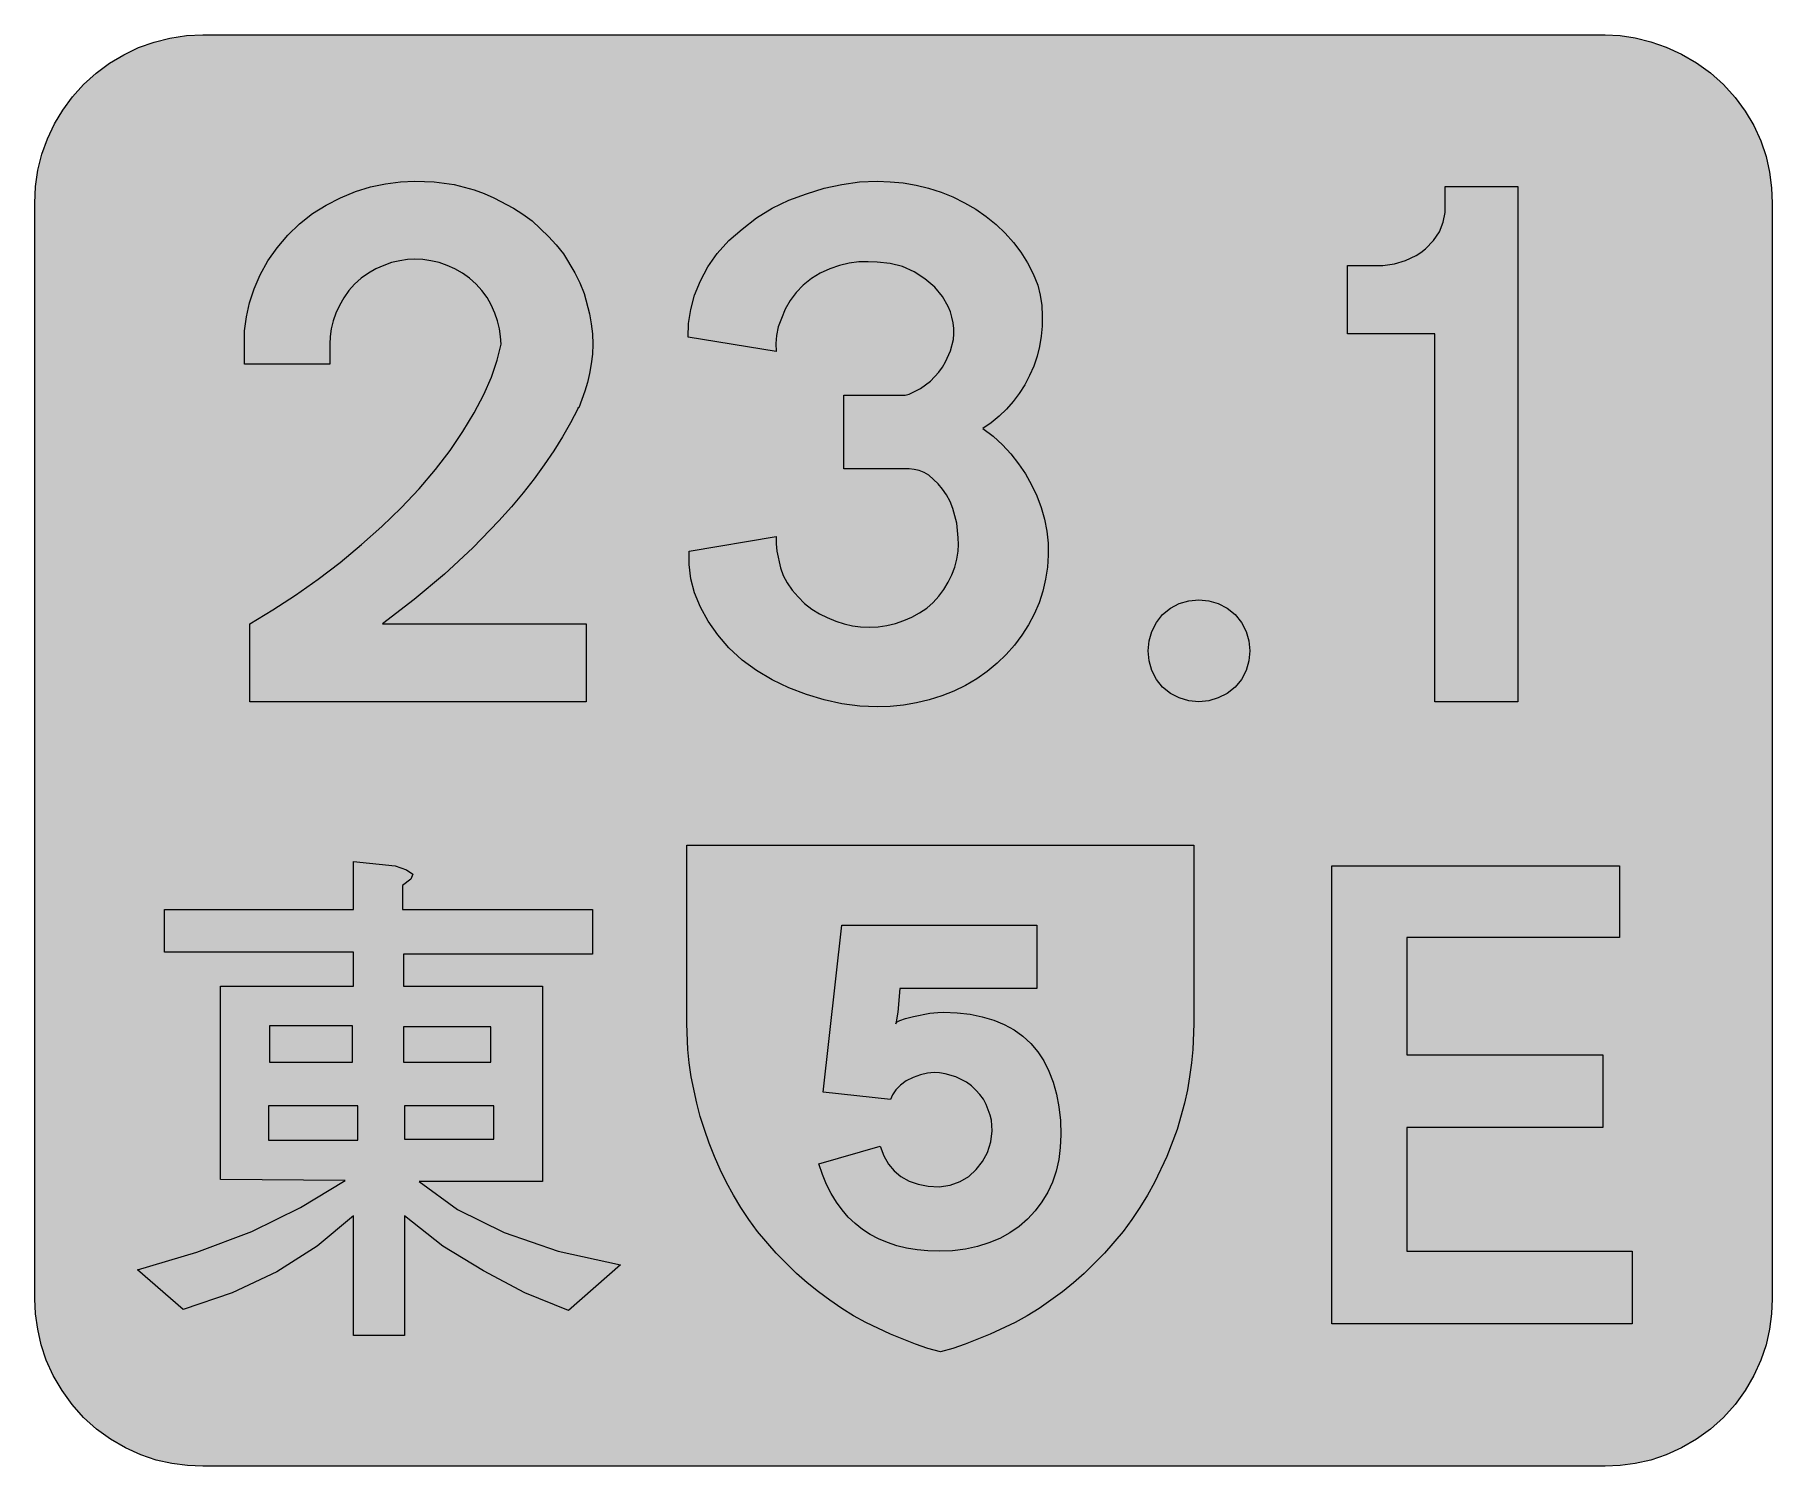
# Model space of a CAD drawing. Header units: metres. Extents: x 135 to 436, y 12 to 260.
import ezdxf

# ---------------------------------------------------------------- set-up
doc = ezdxf.new("R2010")
doc.units = ezdxf.units.M
for name, color, linetype, true_color in [('FILL_BLACK_000000', 7, 'Continuous', 0x000000), ('FILL_BLUE_0000FF', 7, 'Continuous', 0x0000ff), ('FILL_WHITE_FFFFFF', 7, 'Continuous', 0xffffff), ('FILL_YELLOW_FFFF00', 7, 'Continuous', 0xffff00)]:
    doc.layers.add(name, color=color, linetype=linetype, true_color=true_color)

msp = doc.modelspace()

# ---------------------------------------------------------------- hatches: boundary and pattern name
at = {"layer": 'FILL_BLACK_000000', "true_color": 0x000000}
h = msp.add_hatch(color=7, dxfattribs=at)
h.dxf.hatch_style = 1
h.paths.add_polyline_path([(308.34, 94.68), (284.58, 94.68), (284.22, 90.54), (283.86, 88.56), (284.02, 88.83), (284.58, 89.1), (285.55, 89.46), (286.92, 89.82), (289.8, 90.36), (291.17, 90.52), (292.14, 90.54), (294.51, 90.46), (296.76, 90.2), (298.87, 89.78), (300.85, 89.19), (302.68, 88.43), (304.37, 87.5), (305.89, 86.41), (307.26, 85.14), (308.47, 83.71), (309.52, 82.11), (310.41, 80.35), (311.15, 78.43), (311.73, 76.37), (312.15, 74.15), (312.4, 71.8), (312.48, 69.3), (312.39, 67.12), (312.11, 65.02), (311.65, 63.03), (311.02, 61.13), (310.2, 59.35), (309.21, 57.68), (308.05, 56.14), (306.72, 54.72), (305.24, 53.45), (303.62, 52.33), (301.88, 51.37), (300.01, 50.58), (298.03, 49.96), (295.94, 49.51), (293.73, 49.23), (291.42, 49.14), (289.44, 49.2), (287.55, 49.38), (285.74, 49.67), (284.03, 50.08), (282.41, 50.62), (280.87, 51.27), (279.43, 52.03), (278.08, 52.92), (276.82, 53.92), (275.64, 55.05), (274.56, 56.29), (273.57, 57.64), (272.68, 59.12), (271.87, 60.72), (271.16, 62.43), (270.54, 64.26), (281.16, 67.32), (281.8, 65.67), (282.62, 64.24), (283.62, 63.04), (284.76, 62.1), (286.18, 61.29), (287.75, 60.73), (289.49, 60.4), (291.42, 60.3), (293.3, 60.6), (295.01, 61.21), (296.52, 62.11), (297.83, 63.27), (298.91, 64.67), (299.75, 66.27), (300.32, 68.07), (300.6, 70.02), (300.44, 71.82), (300.22, 72.7), (299.88, 73.62), (299.54, 74.56), (299.07, 75.46), (298.46, 76.3), (297.72, 77.04), (296.98, 77.79), (296.14, 78.41), (294.3, 79.38), (292.41, 79.87), (291.46, 80.04), (290.52, 80.1), (289.38, 80), (288.16, 79.72), (286.9, 79.26), (285.66, 78.66), (284.68, 77.93), (283.9, 77.11), (283.33, 76.26), (282.96, 75.42), (271.26, 76.68), (274.5, 105.66), (308.34, 105.66), (308.34, 94.68)])
at = {"layer": 'FILL_BLUE_0000FF', "true_color": 0x0000ff}
h = msp.add_hatch(color=7, dxfattribs=at)
h.dxf.hatch_style = 1
h.paths.add_polyline_path([(406.8, 259.92), (409.4, 259.79), (412.04, 259.38), (414.72, 258.71), (417.42, 257.76), (420.08, 256.55), (422.64, 255.06), (425.06, 253.31), (427.32, 251.28), (429.34, 249.05), (431.1, 246.69), (432.58, 244.19), (433.8, 241.56), (434.72, 238.83), (435.33, 236.09), (435.67, 233.38), (435.78, 230.76), (435.78, 40.86), (435.67, 38.26), (435.33, 35.62), (434.72, 32.94), (433.8, 30.24), (432.58, 27.58), (431.1, 25.02), (429.34, 22.6), (427.32, 20.34), (425.06, 18.32), (422.64, 16.56), (420.08, 15.08), (417.42, 13.86), (414.72, 12.94), (412.04, 12.33), (409.4, 11.99), (406.8, 11.88), (163.8, 11.88), (161.1, 11.99), (158.4, 12.33), (155.7, 12.94), (153, 13.86), (150.34, 15.08), (147.78, 16.56), (145.36, 18.32), (143.1, 20.34), (141.15, 22.6), (139.39, 25.02), (137.86, 27.58), (136.62, 30.24), (135.78, 32.94), (135.16, 35.62), (134.77, 38.26), (134.64, 40.86), (134.64, 230.76), (134.78, 233.64), (135.2, 236.47), (135.89, 239.23), (136.84, 241.9), (138.05, 244.46), (139.5, 246.88), (141.19, 249.17), (143.1, 251.28), (145.27, 253.25), (147.6, 254.98), (150.06, 256.47), (152.64, 257.69), (155.32, 258.66), (158.08, 259.35), (160.92, 259.78), (163.8, 259.92), (406.8, 259.92)])
at = {"layer": 'FILL_WHITE_FFFFFF', "true_color": 0xffffff}
h = msp.add_hatch(color=7, dxfattribs=at)
h.dxf.hatch_style = 1
h.paths.add_polyline_path([(171, 202.86), (171, 208.62), (171.35, 211.05), (171.88, 213.48), (172.65, 215.91), (173.7, 218.34), (175.05, 220.73), (176.65, 223.02), (178.48, 225.17), (180.54, 227.16), (182.77, 228.92), (185.13, 230.42), (187.63, 231.69), (190.26, 232.74), (192.85, 233.55), (195.46, 234.11), (198.03, 234.44), (200.52, 234.54), (203.87, 234.41), (207.36, 234), (210.78, 233.03), (212.52, 232.41), (214.2, 231.66), (217.6, 229.88), (219.24, 228.85), (220.86, 227.7), (223.69, 224.96), (225.01, 223.5), (226.26, 221.94), (228.26, 218.66), (229.12, 216.93), (229.86, 215.1), (230.78, 211.59), (231.1, 209.84), (231.3, 208.08), (231.37, 206.33), (231.3, 204.59), (231.1, 202.89), (230.76, 201.24), (230.43, 199.65), (229.99, 198.14), (228.96, 195.3), (228.78, 195.3), (228.78, 195.12), (227.51, 192.69), (226.11, 190.26), (224.59, 187.83), (222.95, 185.4), (221.18, 182.97), (219.29, 180.54), (217.26, 178.11), (215.1, 175.68), (210.56, 171), (205.63, 166.43), (200.39, 162.04), (194.94, 157.86), (230.22, 157.86), (230.22, 144.36), (171.9, 144.36), (171.9, 157.86), (175.92, 160.25), (179.86, 162.83), (183.75, 165.58), (187.56, 168.48), (191.27, 171.59), (194.8, 174.74), (198.14, 177.95), (201.24, 181.26), (204.07, 184.6), (206.62, 187.9), (208.86, 191.16), (210.78, 194.4), (212.47, 197.57), (213.79, 200.61), (214.78, 203.51), (215.46, 206.28), (215.39, 207.63), (215.19, 208.98), (214.85, 210.33), (214.38, 211.68), (213.77, 213.1), (213.03, 214.4), (212.15, 215.6), (211.14, 216.72), (210, 217.73), (208.75, 218.61), (207.44, 219.35), (206.1, 219.96), (204.72, 220.43), (203.31, 220.77), (201.9, 220.97), (200.52, 221.04), (199.25, 220.97), (197.89, 220.77), (196.5, 220.43), (195.12, 219.96), (193.78, 219.35), (192.46, 218.61), (191.22, 217.73), (190.08, 216.72), (189.07, 215.58), (188.19, 214.34), (187.45, 213.02), (186.84, 211.68), (186.37, 210.33), (186.03, 208.98), (185.83, 207.63), (185.76, 206.28), (185.76, 202.86), (171, 202.86)])
h = msp.add_hatch(color=7, dxfattribs=at)
h.dxf.hatch_style = 1
h.paths.add_polyline_path([(294.73, 171.57), (294.7, 172.76), (294.48, 175.32), (293.78, 177.82), (293.29, 179.04), (292.68, 180.18), (291.97, 181.2), (291.22, 182.09), (289.62, 183.6), (288.78, 184.07), (287.91, 184.41), (287.04, 184.61), (286.2, 184.68), (274.86, 184.68), (274.86, 197.46), (284.58, 197.46), (285.48, 197.46), (286.2, 197.64), (288.15, 198.61), (289.89, 199.89), (291.36, 201.44), (291.98, 202.3), (292.5, 203.22), (293.38, 205.14), (293.85, 207.09), (293.93, 208.07), (293.92, 209.04), (293.8, 210.01), (293.58, 210.96), (293.33, 211.9), (292.98, 212.81), (291.98, 214.56), (290.62, 216.17), (288.9, 217.62), (287.05, 218.83), (285.03, 219.74), (282.88, 220.3), (280.62, 220.5), (279.08, 220.59), (277.45, 220.57), (275.79, 220.37), (274.14, 219.96), (272.42, 219.35), (270.79, 218.59), (269.25, 217.66), (267.84, 216.54), (266.59, 215.26), (265.54, 213.86), (264.7, 212.36), (264.06, 210.78), (263.51, 209.3), (263.2, 207.83), (263.1, 206.4), (263.16, 205.02), (247.86, 207.54), (247.97, 209.89), (248.33, 212.33), (249, 214.8), (250.02, 217.26), (251.3, 219.68), (252.94, 222.03), (254.93, 224.25), (257.22, 226.26), (259.75, 228.18), (262.46, 229.86), (265.35, 231.27), (268.38, 232.38), (271.44, 233.33), (274.5, 234), (277.56, 234.41), (280.62, 234.54), (282.91, 234.46), (285.16, 234.24), (287.39, 233.86), (289.57, 233.33), (291.71, 232.64), (293.78, 231.81), (295.79, 230.82), (297.72, 229.68), (299.55, 228.41), (301.26, 227.02), (302.83, 225.52), (304.27, 223.92), (305.56, 222.22), (306.71, 220.42), (307.69, 218.52), (308.52, 216.54), (308.92, 214.78), (309.17, 213), (309.27, 211.23), (309.24, 209.45), (309.07, 207.69), (308.77, 205.93), (308.35, 204.2), (307.8, 202.5), (307.07, 200.85), (306.22, 199.27), (305.26, 197.77), (304.2, 196.36), (303.04, 195.04), (301.78, 193.82), (300.42, 192.7), (298.98, 191.7), (300.73, 190.35), (302.35, 188.88), (303.83, 187.29), (305.17, 185.6), (306.36, 183.82), (307.41, 181.95), (308.31, 180.02), (309.06, 178.02), (309.64, 175.98), (310.04, 173.91), (310.26, 171.83), (310.3, 169.74), (310.16, 167.65), (309.84, 165.57), (309.36, 163.5), (308.7, 161.46), (307.87, 159.53), (306.89, 157.66), (305.74, 155.86), (304.45, 154.15), (303.01, 152.53), (301.44, 151.01), (299.73, 149.6), (297.9, 148.32), (295.96, 147.18), (293.93, 146.19), (291.83, 145.36), (289.66, 144.68), (287.45, 144.14), (285.19, 143.76), (282.91, 143.54), (280.62, 143.46), (277.63, 143.6), (274.5, 144), (271.44, 144.68), (268.38, 145.62), (265.35, 146.73), (262.46, 148.12), (259.75, 149.75), (257.22, 151.56), (254.96, 153.68), (253.01, 155.95), (251.37, 158.32), (250.02, 160.74), (249, 163.2), (248.35, 165.67), (248.05, 168.11), (248.04, 170.46), (263.16, 172.98), (263.12, 171.73), (263.25, 170.42), (263.88, 167.58), (264.38, 166.24), (265.07, 164.93), (265.93, 163.68), (266.94, 162.54), (268.08, 161.4), (269.32, 160.4), (270.64, 159.58), (271.98, 158.94), (273.46, 158.33), (274.93, 157.86), (276.36, 157.52), (277.74, 157.32), (279.29, 157.26), (280.83, 157.35), (282.35, 157.57), (283.84, 157.93), (285.28, 158.41), (286.68, 159.02), (288, 159.73), (289.26, 160.56), (290.36, 161.55), (291.34, 162.64), (292.22, 163.8), (292.97, 165.04), (293.6, 166.33), (294.09, 167.67), (294.45, 169.05), (294.66, 170.46), (294.73, 171.57)])
h = msp.add_hatch(color=7, dxfattribs=at)
h.dxf.hatch_style = 1
h.paths.add_polyline_path([(377.28, 144.36), (377.28, 208.08), (362.16, 208.08), (362.16, 219.96), (368.28, 219.96), (370.29, 220.23), (372.24, 220.79), (374.05, 221.66), (374.89, 222.21), (375.66, 222.84), (377.08, 224.25), (378.11, 225.79), (378.77, 227.42), (379.08, 229.14), (379.08, 233.64), (391.68, 233.64), (391.68, 144.36), (377.28, 144.36)])
h = msp.add_hatch(color=7, dxfattribs=at)
h.dxf.hatch_style = 1
h.paths.add_polyline_path([(345.07, 151.44), (344.59, 149.76), (343.8, 148.22), (342.72, 146.88), (341.31, 145.8), (339.77, 145.01), (338.14, 144.53), (336.42, 144.36), (334.68, 144.53), (333, 145.01), (331.46, 145.8), (330.12, 146.88), (329.04, 148.22), (328.25, 149.76), (327.77, 151.44), (327.6, 153.18), (327.77, 154.9), (328.25, 156.53), (329.04, 158.07), (330.12, 159.48), (331.46, 160.56), (333, 161.35), (334.68, 161.83), (336.42, 162), (338.14, 161.83), (339.77, 161.35), (341.31, 160.56), (342.72, 159.48), (343.8, 158.07), (344.59, 156.53), (345.07, 154.9), (345.24, 153.18), (345.07, 151.44)])
h = msp.add_hatch(color=7, dxfattribs=at)
h.dxf.hatch_style = 1
h.paths.add_polyline_path([(198.36, 112.5), (198.36, 108.36), (231.3, 108.36), (231.3, 100.62), (198.54, 100.62), (198.54, 95.04), (222.66, 95.04), (222.66, 61.2), (201.24, 61.2), (207.9, 56.34), (216, 52.38), (225.36, 49.14), (236.16, 46.8), (227.16, 38.88), (219.6, 41.94), (212.4, 45.72), (205.38, 50.04), (198.72, 55.26), (198.72, 34.56), (189.9, 34.56), (189.9, 55.26), (183.6, 50.04), (176.58, 45.54), (168.84, 41.94), (160.38, 39.06), (152.46, 45.9), (162.72, 48.96), (172.26, 52.56), (180.72, 56.7), (188.46, 61.38), (166.86, 61.56), (166.86, 95.04), (189.9, 95.04), (189.9, 100.98), (157.14, 100.98), (157.14, 108.36), (189.9, 108.36), (189.9, 116.64), (197.1, 115.92), (199.08, 115.2), (200.16, 114.48), (199.8, 113.58), (198.36, 112.5)])
h.paths.add_polyline_path([(189.72, 81.9), (189.72, 88.2), (175.32, 88.2), (175.32, 81.9), (189.72, 81.9)], flags=16)
h.paths.add_polyline_path([(198.72, 68.58), (214.2, 68.58), (214.2, 74.34), (198.72, 74.34), (198.72, 68.58)], flags=16)
h.paths.add_polyline_path([(198.54, 88.02), (198.54, 81.9), (213.66, 81.9), (213.66, 88.02), (198.54, 88.02)], flags=16)
h.paths.add_polyline_path([(190.62, 74.34), (175.14, 74.34), (175.14, 68.4), (190.62, 68.4), (190.62, 74.34)], flags=16)
h = msp.add_hatch(color=7, dxfattribs=at)
h.dxf.hatch_style = 1
h.paths.add_polyline_path([(359.46, 115.92), (409.32, 115.92), (409.32, 103.5), (372.42, 103.5), (372.42, 83.16), (406.44, 83.16), (406.44, 70.56), (372.42, 70.56), (372.42, 49.14), (411.48, 49.14), (411.48, 36.54), (359.46, 36.54), (359.46, 115.92)])
at = {"layer": 'FILL_YELLOW_FFFF00', "true_color": 0xffff00}
h = msp.add_hatch(color=7, dxfattribs=at)
h.dxf.hatch_style = 1
h.paths.add_polyline_path([(289.44, 32.28), (287.28, 33.01), (282.96, 34.74), (278.66, 36.79), (276.56, 37.95), (274.5, 39.24), (272.44, 40.63), (270.45, 42.11), (268.53, 43.66), (266.67, 45.29), (263.16, 48.78), (259.92, 52.56), (258.42, 54.61), (257.02, 56.71), (255.72, 58.85), (254.52, 61.04), (253.42, 63.27), (252.43, 65.55), (251.53, 67.85), (250.74, 70.2), (249.99, 72.49), (249.37, 74.79), (248.4, 79.38), (248.06, 81.78), (247.84, 84.1), (247.68, 88.56), (247.68, 119.52), (335.52, 119.52), (335.52, 88.56), (335.36, 84.1), (335.14, 81.78), (334.8, 79.38), (334.44, 77.08), (333.92, 74.79), (332.64, 70.2), (330.85, 65.55), (328.7, 61.04), (327.49, 58.85), (326.19, 56.71), (324.78, 54.61), (323.28, 52.56), (320.04, 48.78), (316.53, 45.29), (314.67, 43.66), (312.75, 42.11), (310.76, 40.63), (308.7, 39.24), (306.64, 37.95), (304.54, 36.79), (300.24, 34.74), (295.92, 33.01), (293.76, 32.28), (291.6, 31.68), (289.44, 32.28)])

# ---------------------------------------------------------------- linework, layer by layer
at = {"layer": 'FILL_BLACK_000000', "lineweight": 0, "true_color": 0x000000}
msp.add_lwpolyline([(308.34, 94.68), (284.58, 94.68), (284.22, 90.54), (283.86, 88.56), (284.02, 88.83), (284.58, 89.1), (285.55, 89.46), (286.92, 89.82), (289.8, 90.36), (291.17, 90.52), (292.14, 90.54), (294.51, 90.46), (296.76, 90.2), (298.87, 89.78), (300.85, 89.19), (302.68, 88.43), (304.37, 87.5), (305.89, 86.41), (307.26, 85.14), (308.47, 83.71), (309.52, 82.11), (310.41, 80.35), (311.15, 78.43), (311.73, 76.37), (312.15, 74.15), (312.4, 71.8), (312.48, 69.3), (312.39, 67.12), (312.11, 65.02), (311.65, 63.03), (311.02, 61.13), (310.2, 59.35), (309.21, 57.68), (308.05, 56.14), (306.72, 54.72), (305.24, 53.45), (303.62, 52.33), (301.88, 51.37), (300.01, 50.58), (298.03, 49.96), (295.94, 49.51), (293.73, 49.23), (291.42, 49.14), (289.44, 49.2), (287.55, 49.38), (285.74, 49.67), (284.03, 50.08), (282.41, 50.62), (280.87, 51.27), (279.43, 52.03), (278.08, 52.92), (276.82, 53.92), (275.64, 55.05), (274.56, 56.29), (273.57, 57.64), (272.68, 59.12), (271.87, 60.72), (271.16, 62.43), (270.54, 64.26), (281.16, 67.32), (281.8, 65.67), (282.62, 64.24), (283.62, 63.04), (284.76, 62.1), (286.18, 61.29), (287.75, 60.73), (289.49, 60.4), (291.42, 60.3), (293.3, 60.6), (295.01, 61.21), (296.52, 62.11), (297.83, 63.27), (298.91, 64.67), (299.75, 66.27), (300.32, 68.07), (300.6, 70.02), (300.44, 71.82), (300.22, 72.7), (299.88, 73.62), (299.54, 74.56), (299.07, 75.46), (298.46, 76.3), (297.72, 77.04), (296.98, 77.79), (296.14, 78.41), (294.3, 79.38), (292.41, 79.87), (291.46, 80.04), (290.52, 80.1), (289.38, 80), (288.16, 79.72), (286.9, 79.26), (285.66, 78.66), (284.68, 77.93), (283.9, 77.11), (283.33, 76.26), (282.96, 75.42), (271.26, 76.68), (274.5, 105.66), (308.34, 105.66)], close=True, dxfattribs=at)
at = {"layer": 'FILL_BLUE_0000FF', "lineweight": 0, "true_color": 0x0000ff}
msp.add_lwpolyline([(406.8, 259.92), (409.4, 259.79), (412.04, 259.38), (414.72, 258.71), (417.42, 257.76), (420.08, 256.55), (422.64, 255.06), (425.06, 253.31), (427.32, 251.28), (429.34, 249.05), (431.1, 246.69), (432.58, 244.19), (433.8, 241.56), (434.72, 238.83), (435.33, 236.09), (435.67, 233.38), (435.78, 230.76), (435.78, 40.86), (435.67, 38.26), (435.33, 35.62), (434.72, 32.94), (433.8, 30.24), (432.58, 27.58), (431.1, 25.02), (429.34, 22.6), (427.32, 20.34), (425.06, 18.32), (422.64, 16.56), (420.08, 15.08), (417.42, 13.86), (414.72, 12.94), (412.04, 12.33), (409.4, 11.99), (406.8, 11.88), (163.8, 11.88), (161.1, 11.99), (158.4, 12.33), (155.7, 12.94), (153, 13.86), (150.34, 15.08), (147.78, 16.56), (145.36, 18.32), (143.1, 20.34), (141.15, 22.6), (139.39, 25.02), (137.86, 27.58), (136.62, 30.24), (135.78, 32.94), (135.16, 35.62), (134.77, 38.26), (134.64, 40.86), (134.64, 230.76), (134.78, 233.64), (135.2, 236.47), (135.89, 239.23), (136.84, 241.9), (138.05, 244.46), (139.5, 246.88), (141.19, 249.17), (143.1, 251.28), (145.27, 253.25), (147.6, 254.98), (150.06, 256.47), (152.64, 257.69), (155.32, 258.66), (158.08, 259.35), (160.92, 259.78), (163.8, 259.92)], close=True, dxfattribs=at)
at = {"layer": 'FILL_WHITE_FFFFFF', "lineweight": 0, "true_color": 0xffffff}
for points in [[(171, 202.86), (171, 208.62), (171.35, 211.05), (171.88, 213.48), (172.65, 215.91), (173.7, 218.34), (175.05, 220.73), (176.65, 223.02), (178.48, 225.17), (180.54, 227.16), (182.77, 228.92), (185.13, 230.42), (187.63, 231.69), (190.26, 232.74), (192.85, 233.55), (195.46, 234.11), (198.03, 234.44), (200.52, 234.54), (203.87, 234.41), (207.36, 234), (210.78, 233.03), (212.52, 232.41), (214.2, 231.66), (217.6, 229.88), (219.24, 228.85), (220.86, 227.7), (223.69, 224.96), (225.01, 223.5), (226.26, 221.94), (228.26, 218.66), (229.12, 216.93), (229.86, 215.1), (230.78, 211.59), (231.1, 209.84), (231.3, 208.08), (231.37, 206.33), (231.3, 204.59), (231.1, 202.89), (230.76, 201.24), (230.43, 199.65), (229.99, 198.14), (228.96, 195.3), (228.78, 195.3), (228.78, 195.12), (227.51, 192.69), (226.11, 190.26), (224.59, 187.83), (222.95, 185.4), (221.18, 182.97), (219.29, 180.54), (217.26, 178.11), (215.1, 175.68), (210.56, 171), (205.63, 166.43), (200.39, 162.04), (194.94, 157.86), (230.22, 157.86), (230.22, 144.36), (171.9, 144.36), (171.9, 157.86), (175.92, 160.25), (179.86, 162.83), (183.75, 165.58), (187.56, 168.48), (191.27, 171.59), (194.8, 174.74), (198.14, 177.95), (201.24, 181.26), (204.07, 184.6), (206.62, 187.9), (208.86, 191.16), (210.78, 194.4), (212.47, 197.57), (213.79, 200.61), (214.78, 203.51), (215.46, 206.28), (215.39, 207.63), (215.19, 208.98), (214.85, 210.33), (214.38, 211.68), (213.77, 213.1), (213.03, 214.4), (212.15, 215.6), (211.14, 216.72), (210, 217.73), (208.75, 218.61), (207.44, 219.35), (206.1, 219.96), (204.72, 220.43), (203.31, 220.77), (201.9, 220.97), (200.52, 221.04), (199.25, 220.97), (197.89, 220.77), (196.5, 220.43), (195.12, 219.96), (193.78, 219.35), (192.46, 218.61), (191.22, 217.73), (190.08, 216.72), (189.07, 215.58), (188.19, 214.34), (187.45, 213.02), (186.84, 211.68), (186.37, 210.33), (186.03, 208.98), (185.83, 207.63), (185.76, 206.28), (185.76, 202.86)], [(294.73, 171.57), (294.7, 172.76), (294.48, 175.32), (293.78, 177.82), (293.29, 179.04), (292.68, 180.18), (291.97, 181.2), (291.22, 182.09), (289.62, 183.6), (288.78, 184.07), (287.91, 184.41), (287.04, 184.61), (286.2, 184.68), (274.86, 184.68), (274.86, 197.46), (284.58, 197.46), (285.48, 197.46), (286.2, 197.64), (288.15, 198.61), (289.89, 199.89), (291.36, 201.44), (291.98, 202.3), (292.5, 203.22), (293.38, 205.14), (293.85, 207.09), (293.93, 208.07), (293.92, 209.04), (293.8, 210.01), (293.58, 210.96), (293.33, 211.9), (292.98, 212.81), (291.98, 214.56), (290.62, 216.17), (288.9, 217.62), (287.05, 218.83), (285.03, 219.74), (282.88, 220.3), (280.62, 220.5), (279.08, 220.59), (277.45, 220.57), (275.79, 220.37), (274.14, 219.96), (272.42, 219.35), (270.79, 218.59), (269.25, 217.66), (267.84, 216.54), (266.59, 215.26), (265.54, 213.86), (264.7, 212.36), (264.06, 210.78), (263.51, 209.3), (263.2, 207.83), (263.1, 206.4), (263.16, 205.02), (247.86, 207.54), (247.97, 209.89), (248.33, 212.33), (249, 214.8), (250.02, 217.26), (251.3, 219.68), (252.94, 222.03), (254.93, 224.25), (257.22, 226.26), (259.75, 228.18), (262.46, 229.86), (265.35, 231.27), (268.38, 232.38), (271.44, 233.33), (274.5, 234), (277.56, 234.41), (280.62, 234.54), (282.91, 234.46), (285.16, 234.24), (287.39, 233.86), (289.57, 233.33), (291.71, 232.64), (293.78, 231.81), (295.79, 230.82), (297.72, 229.68), (299.55, 228.41), (301.26, 227.02), (302.83, 225.52), (304.27, 223.92), (305.56, 222.22), (306.71, 220.42), (307.69, 218.52), (308.52, 216.54), (308.92, 214.78), (309.17, 213), (309.27, 211.23), (309.24, 209.45), (309.07, 207.69), (308.77, 205.93), (308.35, 204.2), (307.8, 202.5), (307.07, 200.85), (306.22, 199.27), (305.26, 197.77), (304.2, 196.36), (303.04, 195.04), (301.78, 193.82), (300.42, 192.7), (298.98, 191.7), (300.73, 190.35), (302.35, 188.88), (303.83, 187.29), (305.17, 185.6), (306.36, 183.82), (307.41, 181.95), (308.31, 180.02), (309.06, 178.02), (309.64, 175.98), (310.04, 173.91), (310.26, 171.83), (310.3, 169.74), (310.16, 167.65), (309.84, 165.57), (309.36, 163.5), (308.7, 161.46), (307.87, 159.53), (306.89, 157.66), (305.74, 155.86), (304.45, 154.15), (303.01, 152.53), (301.44, 151.01), (299.73, 149.6), (297.9, 148.32), (295.96, 147.18), (293.93, 146.19), (291.83, 145.36), (289.66, 144.68), (287.45, 144.14), (285.19, 143.76), (282.91, 143.54), (280.62, 143.46), (277.63, 143.6), (274.5, 144), (271.44, 144.68), (268.38, 145.62), (265.35, 146.73), (262.46, 148.12), (259.75, 149.75), (257.22, 151.56), (254.96, 153.68), (253.01, 155.95), (251.37, 158.32), (250.02, 160.74), (249, 163.2), (248.35, 165.67), (248.05, 168.11), (248.04, 170.46), (263.16, 172.98), (263.12, 171.73), (263.25, 170.42), (263.88, 167.58), (264.38, 166.24), (265.07, 164.93), (265.93, 163.68), (266.94, 162.54), (268.08, 161.4), (269.32, 160.4), (270.64, 159.58), (271.98, 158.94), (273.46, 158.33), (274.93, 157.86), (276.36, 157.52), (277.74, 157.32), (279.29, 157.26), (280.83, 157.35), (282.35, 157.57), (283.84, 157.93), (285.28, 158.41), (286.68, 159.02), (288, 159.73), (289.26, 160.56), (290.36, 161.55), (291.34, 162.64), (292.22, 163.8), (292.97, 165.04), (293.6, 166.33), (294.09, 167.67), (294.45, 169.05), (294.66, 170.46)], [(377.28, 144.36), (377.28, 208.08), (362.16, 208.08), (362.16, 219.96), (368.28, 219.96), (370.29, 220.23), (372.24, 220.79), (374.05, 221.66), (374.89, 222.21), (375.66, 222.84), (377.08, 224.25), (378.11, 225.79), (378.77, 227.42), (379.08, 229.14), (379.08, 233.64), (391.68, 233.64), (391.68, 144.36)], [(345.07, 151.44), (344.59, 149.76), (343.8, 148.22), (342.72, 146.88), (341.31, 145.8), (339.77, 145.01), (338.14, 144.53), (336.42, 144.36), (334.68, 144.53), (333, 145.01), (331.46, 145.8), (330.12, 146.88), (329.04, 148.22), (328.25, 149.76), (327.77, 151.44), (327.6, 153.18), (327.77, 154.9), (328.25, 156.53), (329.04, 158.07), (330.12, 159.48), (331.46, 160.56), (333, 161.35), (334.68, 161.83), (336.42, 162), (338.14, 161.83), (339.77, 161.35), (341.31, 160.56), (342.72, 159.48), (343.8, 158.07), (344.59, 156.53), (345.07, 154.9), (345.24, 153.18)], [(198.36, 112.5), (198.36, 108.36), (231.3, 108.36), (231.3, 100.62), (198.54, 100.62), (198.54, 95.04), (222.66, 95.04), (222.66, 61.2), (201.24, 61.2), (207.9, 56.34), (216, 52.38), (225.36, 49.14), (236.16, 46.8), (227.16, 38.88), (219.6, 41.94), (212.4, 45.72), (205.38, 50.04), (198.72, 55.26), (198.72, 34.56), (189.9, 34.56), (189.9, 55.26), (183.6, 50.04), (176.58, 45.54), (168.84, 41.94), (160.38, 39.06), (152.46, 45.9), (162.72, 48.96), (172.26, 52.56), (180.72, 56.7), (188.46, 61.38), (166.86, 61.56), (166.86, 95.04), (189.9, 95.04), (189.9, 100.98), (157.14, 100.98), (157.14, 108.36), (189.9, 108.36), (189.9, 116.64), (197.1, 115.92), (199.08, 115.2), (200.16, 114.48), (199.8, 113.58)], [(359.46, 115.92), (409.32, 115.92), (409.32, 103.5), (372.42, 103.5), (372.42, 83.16), (406.44, 83.16), (406.44, 70.56), (372.42, 70.56), (372.42, 49.14), (411.48, 49.14), (411.48, 36.54), (359.46, 36.54)], [(189.72, 81.9), (189.72, 88.2), (175.32, 88.2), (175.32, 81.9)], [(198.54, 88.02), (198.54, 81.9), (213.66, 81.9), (213.66, 88.02)], [(190.62, 74.34), (175.14, 74.34), (175.14, 68.4), (190.62, 68.4)], [(198.72, 68.58), (214.2, 68.58), (214.2, 74.34), (198.72, 74.34)]]:
    msp.add_lwpolyline(points, close=True, dxfattribs=at)
at = {"layer": 'FILL_YELLOW_FFFF00', "lineweight": 0, "true_color": 0xffff00}
msp.add_lwpolyline([(289.44, 32.28), (287.28, 33.01), (282.96, 34.74), (278.66, 36.79), (276.56, 37.95), (274.5, 39.24), (272.44, 40.63), (270.45, 42.11), (268.53, 43.66), (266.67, 45.29), (263.16, 48.78), (259.92, 52.56), (258.42, 54.61), (257.02, 56.71), (255.72, 58.85), (254.52, 61.04), (253.42, 63.27), (252.43, 65.55), (251.53, 67.85), (250.74, 70.2), (249.99, 72.49), (249.37, 74.79), (248.4, 79.38), (248.06, 81.78), (247.84, 84.1), (247.68, 88.56), (247.68, 119.52), (335.52, 119.52), (335.52, 88.56), (335.36, 84.1), (335.14, 81.78), (334.8, 79.38), (334.44, 77.08), (333.92, 74.79), (332.64, 70.2), (330.85, 65.55), (328.7, 61.04), (327.49, 58.85), (326.19, 56.71), (324.78, 54.61), (323.28, 52.56), (320.04, 48.78), (316.53, 45.29), (314.67, 43.66), (312.75, 42.11), (310.76, 40.63), (308.7, 39.24), (306.64, 37.95), (304.54, 36.79), (300.24, 34.74), (295.92, 33.01), (293.76, 32.28), (291.6, 31.68)], close=True, dxfattribs=at)

doc.saveas('drawing.dxf')
